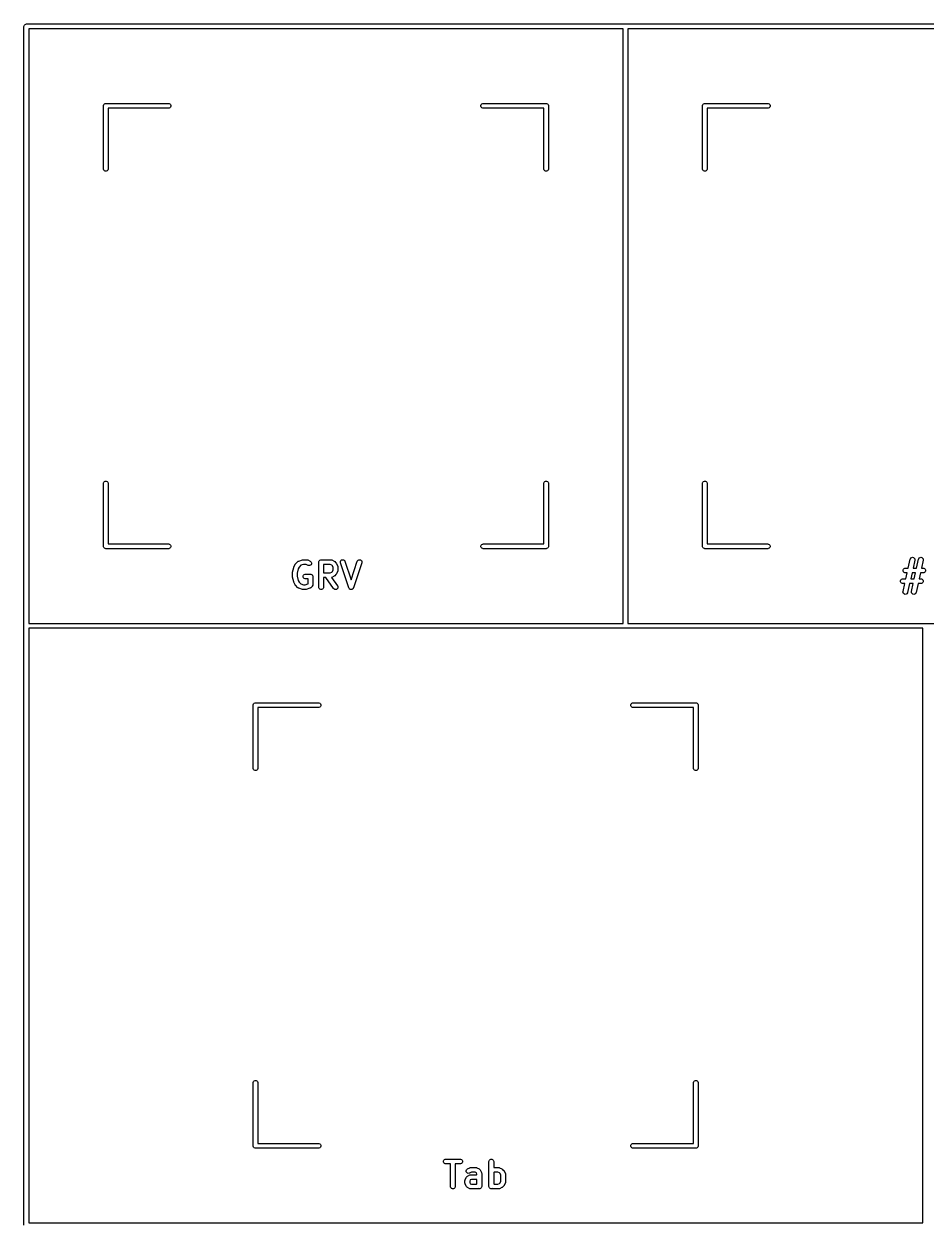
# Model space of a CAD drawing. Extents: x 48 to 353, y -180 to -61.
# Drawn here: x 48.47 to 77.15, y -122.59 to -84.45 of the extents above; entities that cross this region are included whole.
import ezdxf

# ---------------------------------------------------------------- set-up
doc = ezdxf.new("R2010")
doc.units = 0
doc.layers.add('BLACK', color=7, linetype='CONTINUOUS')

msp = doc.modelspace()

# ---------------------------------------------------------------- linework, layer by layer
at = {"layer": 'BLACK', "linetype": 'CONTINUOUS'}
for p, q in [((48.475, -84.525), (48.476441, -84.510368)), ((48.475, -103.575), (48.475, -84.525)), ((48.476441, -84.510368), (48.48764, -84.483332)), ((48.48764, -84.483332), (48.508332, -84.46264)), ((48.508332, -84.46264), (48.535368, -84.451441)), ((48.535368, -84.451441), (48.55, -84.45)), ((48.55, -84.45), (67.6, -84.45)), ((48.625, -84.6), (48.625, -103.5)), ((67.525, -84.6), (48.625, -84.6)), ((67.525, -103.5), (67.525, -84.6)), ((67.6, -84.45), (86.65, -84.45)), ((67.675, -84.6), (67.675, -103.5)), ((86.575, -84.6), (67.675, -84.6)), ((51, -87.05), (51.001441, -87.035368)), ((51, -89.05), (51, -87.05)), ((51.001441, -87.035368), (51.01264, -87.008332)), ((51.01264, -87.008332), (51.033332, -86.98764)), ((51.033332, -86.98764), (51.060368, -86.976441)), ((51.060368, -86.976441), (51.075, -86.975)), ((51.075, -86.975), (53.075, -86.975)), ((53.075, -87.125), (51.15, -87.125)), ((51.15, -87.125), (51.15, -89.05)), ((53.075, -86.975), (53.089632, -86.976441)), ((53.089632, -87.123559), (53.075, -87.125)), ((53.089632, -86.976441), (53.116668, -86.98764)), ((53.116668, -87.11236), (53.089632, -87.123559)), ((53.116668, -86.98764), (53.13736, -87.008332)), ((53.13736, -87.091668), (53.116668, -87.11236)), ((53.13736, -87.008332), (53.148559, -87.035368)), ((53.148559, -87.064632), (53.13736, -87.091668)), ((53.148559, -87.035368), (53.148559, -87.064632)), ((63.001441, -87.035368), (63.01264, -87.008332)), ((63.001441, -87.064632), (63.001441, -87.035368)), ((63.01264, -87.091668), (63.001441, -87.064632)), ((63.01264, -87.008332), (63.033332, -86.98764)), ((63.033332, -87.11236), (63.01264, -87.091668)), ((63.033332, -86.98764), (63.060368, -86.976441)), ((63.060368, -87.123559), (63.033332, -87.11236)), ((63.060368, -86.976441), (63.075, -86.975)), ((63.075, -87.125), (63.060368, -87.123559)), ((63.075, -86.975), (65.075, -86.975)), ((65, -87.125), (63.075, -87.125)), ((65, -89.05), (65, -87.125)), ((65.075, -86.975), (65.089632, -86.976441)), ((65.089632, -86.976441), (65.116668, -86.98764)), ((65.116668, -86.98764), (65.13736, -87.008332)), ((65.13736, -87.008332), (65.148559, -87.035368)), ((65.148559, -87.035368), (65.15, -87.05)), ((65.15, -87.05), (65.15, -89.05)), ((70.05, -87.05), (70.051441, -87.035368)), ((70.05, -89.05), (70.05, -87.05)), ((70.051441, -87.035368), (70.06264, -87.008332)), ((70.06264, -87.008332), (70.083332, -86.98764)), ((70.083332, -86.98764), (70.110368, -86.976441)), ((70.110368, -86.976441), (70.125, -86.975)), ((70.125, -86.975), (72.125, -86.975)), ((72.125, -87.125), (70.2, -87.125)), ((70.2, -87.125), (70.2, -89.05)), ((72.125, -86.975), (72.139632, -86.976441)), ((72.139632, -87.123559), (72.125, -87.125)), ((72.139632, -86.976441), (72.166668, -86.98764)), ((72.166668, -87.11236), (72.139632, -87.123559)), ((72.166668, -86.98764), (72.18736, -87.008332)), ((72.18736, -87.091668), (72.166668, -87.11236)), ((72.18736, -87.008332), (72.198559, -87.035368)), ((72.198559, -87.064632), (72.18736, -87.091668)), ((72.198559, -87.035368), (72.198559, -87.064632)), ((51.001441, -89.064632), (51, -89.05)), ((51.01264, -89.091668), (51.001441, -89.064632)), ((51.033332, -89.11236), (51.01264, -89.091668)), ((51.060368, -89.123559), (51.033332, -89.11236)), ((51.089632, -89.123559), (51.060368, -89.123559)), ((51.116668, -89.11236), (51.089632, -89.123559)), ((51.13736, -89.091668), (51.116668, -89.11236)), ((51.148559, -89.064632), (51.13736, -89.091668)), ((51.15, -89.05), (51.148559, -89.064632)), ((65.001441, -89.064632), (65, -89.05)), ((65.01264, -89.091668), (65.001441, -89.064632)), ((65.033332, -89.11236), (65.01264, -89.091668)), ((65.060368, -89.123559), (65.033332, -89.11236)), ((65.089632, -89.123559), (65.060368, -89.123559)), ((65.116668, -89.11236), (65.089632, -89.123559)), ((65.13736, -89.091668), (65.116668, -89.11236)), ((65.148559, -89.064632), (65.13736, -89.091668)), ((65.15, -89.05), (65.148559, -89.064632)), ((70.051441, -89.064632), (70.05, -89.05)), ((70.06264, -89.091668), (70.051441, -89.064632)), ((70.083332, -89.11236), (70.06264, -89.091668)), ((70.110368, -89.123559), (70.083332, -89.11236)), ((70.139632, -89.123559), (70.110368, -89.123559)), ((70.166668, -89.11236), (70.139632, -89.123559)), ((70.18736, -89.091668), (70.166668, -89.11236)), ((70.198559, -89.064632), (70.18736, -89.091668)), ((70.2, -89.05), (70.198559, -89.064632)), ((51, -99.05), (51.001441, -99.035368)), ((51, -101.05), (51, -99.05)), ((51.001441, -99.035368), (51.01264, -99.008332)), ((51.01264, -99.008332), (51.033332, -98.98764)), ((51.033332, -98.98764), (51.060368, -98.976441)), ((51.060368, -98.976441), (51.089632, -98.976441)), ((51.089632, -98.976441), (51.116668, -98.98764)), ((51.116668, -98.98764), (51.13736, -99.008332)), ((51.13736, -99.008332), (51.148559, -99.035368)), ((51.148559, -99.035368), (51.15, -99.05)), ((51.15, -99.05), (51.15, -100.975)), ((65, -99.05), (65.001441, -99.035368)), ((65, -100.975), (65, -99.05)), ((65.001441, -99.035368), (65.01264, -99.008332)), ((65.01264, -99.008332), (65.033332, -98.98764)), ((65.033332, -98.98764), (65.060368, -98.976441)), ((65.060368, -98.976441), (65.089632, -98.976441)), ((65.089632, -98.976441), (65.116668, -98.98764)), ((65.116668, -98.98764), (65.13736, -99.008332)), ((65.13736, -99.008332), (65.148559, -99.035368)), ((65.148559, -99.035368), (65.15, -99.05)), ((65.15, -99.05), (65.15, -101.05)), ((70.05, -99.05), (70.051441, -99.035368)), ((70.05, -101.05), (70.05, -99.05)), ((70.051441, -99.035368), (70.06264, -99.008332)), ((70.06264, -99.008332), (70.083332, -98.98764)), ((70.083332, -98.98764), (70.110368, -98.976441)), ((70.110368, -98.976441), (70.139632, -98.976441)), ((70.139632, -98.976441), (70.166668, -98.98764)), ((70.166668, -98.98764), (70.18736, -99.008332)), ((70.18736, -99.008332), (70.198559, -99.035368)), ((70.198559, -99.035368), (70.2, -99.05)), ((70.2, -99.05), (70.2, -100.975)), ((51.001441, -101.064632), (51, -101.05)), ((51.15, -100.975), (53.075, -100.975)), ((53.075, -100.975), (53.089632, -100.976441)), ((53.089632, -100.976441), (53.116668, -100.98764)), ((53.116668, -100.98764), (53.13736, -101.008332)), ((53.13736, -101.008332), (53.148559, -101.035368)), ((53.148559, -101.035368), (53.148559, -101.064632)), ((63.001441, -101.035368), (63.01264, -101.008332)), ((63.001441, -101.064632), (63.001441, -101.035368)), ((63.01264, -101.008332), (63.033332, -100.98764)), ((63.033332, -100.98764), (63.060368, -100.976441)), ((63.060368, -100.976441), (63.075, -100.975)), ((63.075, -100.975), (65, -100.975)), ((65.15, -101.05), (65.148559, -101.064632)), ((70.051441, -101.064632), (70.05, -101.05)), ((70.2, -100.975), (72.125, -100.975)), ((72.125, -100.975), (72.139632, -100.976441)), ((72.139632, -100.976441), (72.166668, -100.98764)), ((72.166668, -100.98764), (72.18736, -101.008332)), ((72.18736, -101.008332), (72.198559, -101.035368)), ((72.198559, -101.035368), (72.198559, -101.064632)), ((51.01264, -101.091668), (51.001441, -101.064632)), ((51.033332, -101.11236), (51.01264, -101.091668)), ((51.060368, -101.123559), (51.033332, -101.11236)), ((51.075, -101.125), (51.060368, -101.123559)), ((53.075, -101.125), (51.075, -101.125)), ((53.089632, -101.123559), (53.075, -101.125)), ((53.116668, -101.11236), (53.089632, -101.123559)), ((53.13736, -101.091668), (53.116668, -101.11236)), ((53.148559, -101.064632), (53.13736, -101.091668)), ((63.01264, -101.091668), (63.001441, -101.064632)), ((63.033332, -101.11236), (63.01264, -101.091668)), ((63.060368, -101.123559), (63.033332, -101.11236)), ((63.075, -101.125), (63.060368, -101.123559)), ((65.075, -101.125), (63.075, -101.125)), ((65.089632, -101.123559), (65.075, -101.125)), ((65.116668, -101.11236), (65.089632, -101.123559)), ((65.13736, -101.091668), (65.116668, -101.11236)), ((65.148559, -101.064632), (65.13736, -101.091668)), ((70.06264, -101.091668), (70.051441, -101.064632)), ((70.083332, -101.11236), (70.06264, -101.091668)), ((70.110368, -101.123559), (70.083332, -101.11236)), ((70.125, -101.125), (70.110368, -101.123559)), ((72.125, -101.125), (70.125, -101.125)), ((72.139632, -101.123559), (72.125, -101.125)), ((72.166668, -101.11236), (72.139632, -101.123559)), ((72.18736, -101.091668), (72.166668, -101.11236)), ((72.198559, -101.064632), (72.18736, -101.091668)), ((76.651786, -101.457334), (76.656367, -101.443363)), ((76.656367, -101.443363), (76.673164, -101.4194)), ((76.673164, -101.4194), (76.697852, -101.40369)), ((76.697852, -101.40369), (76.726674, -101.398622)), ((76.726674, -101.398622), (76.755241, -101.404971)), ((76.755241, -101.404971), (76.779204, -101.421768)), ((76.779204, -101.421768), (76.794914, -101.446456)), ((76.918453, -101.457334), (76.923034, -101.443363)), ((76.923034, -101.443363), (76.939831, -101.4194)), ((76.939831, -101.4194), (76.964519, -101.40369)), ((76.964519, -101.40369), (76.993341, -101.398622)), ((76.993341, -101.398622), (77.021908, -101.404971)), ((77.021908, -101.404971), (77.045871, -101.421768)), ((77.045871, -101.421768), (77.061581, -101.446456)), ((57.011762, -101.874461), (57.049858, -101.72208)), ((57.049858, -101.72208), (57.050243, -101.721)), ((57.050243, -101.721), (57.050282, -101.720462)), ((57.050282, -101.720462), (57.052606, -101.714386)), ((57.052606, -101.714386), (57.054805, -101.708235)), ((57.054805, -101.708235), (57.055127, -101.707799)), ((57.055127, -101.707799), (57.055537, -101.70673)), ((57.055537, -101.70673), (57.093632, -101.630539)), ((57.093632, -101.630539), (57.097596, -101.624239)), ((57.097596, -101.624239), (57.098354, -101.622412)), ((57.098354, -101.622412), (57.100042, -101.620355)), ((57.100042, -101.620355), (57.101464, -101.618096)), ((57.101464, -101.618096), (57.102962, -101.616796)), ((57.102962, -101.616796), (57.107681, -101.611047)), ((57.107681, -101.611047), (57.183871, -101.534857)), ((57.193383, -101.766446), (57.159523, -101.901887)), ((57.183871, -101.534857), (57.195236, -101.525529)), ((57.222353, -101.708506), (57.193383, -101.766446)), ((57.195236, -101.525529), (57.197728, -101.524496)), ((57.197728, -101.524496), (57.199762, -101.522733)), ((57.199762, -101.522733), (57.213187, -101.516739)), ((57.213187, -101.516739), (57.327473, -101.478644)), ((57.277417, -101.653442), (57.222353, -101.708506)), ((57.36336, -101.624795), (57.277417, -101.653442)), ((57.327473, -101.478644), (57.334726, -101.476994)), ((57.334726, -101.476994), (57.336558, -101.476236)), ((57.336558, -101.476236), (57.339212, -101.475974)), ((57.339212, -101.475974), (57.34181, -101.475384)), ((57.34181, -101.475384), (57.343784, -101.475524)), ((57.343784, -101.475524), (57.35119, -101.474795)), ((57.35119, -101.474795), (57.465476, -101.474795)), ((57.447771, -101.624795), (57.36336, -101.624795)), ((57.508125, -101.654972), (57.447771, -101.624795)), ((57.465476, -101.474795), (57.480108, -101.476236)), ((57.480108, -101.476236), (57.482597, -101.477267)), ((57.482597, -101.477267), (57.485285, -101.477458)), ((57.485285, -101.477458), (57.499017, -101.482713)), ((57.499017, -101.482713), (57.575207, -101.520808)), ((57.521857, -101.660227), (57.508125, -101.654972)), ((57.551047, -101.662301), (57.521857, -101.660227)), ((57.578808, -101.653047), (57.551047, -101.662301)), ((57.575207, -101.520808), (57.58765, -101.52864)), ((57.600916, -101.633874), (57.578808, -101.653047)), ((57.58765, -101.52864), (57.606823, -101.550748)), ((57.614003, -101.607699), (57.600916, -101.633874)), ((57.606823, -101.550748), (57.616077, -101.578509)), ((57.616077, -101.578509), (57.614003, -101.607699)), ((57.847619, -101.549795), (57.84906, -101.535163)), ((57.847619, -102.349795), (57.847619, -101.549795)), ((57.84906, -101.535163), (57.860259, -101.508127)), ((57.860259, -101.508127), (57.880951, -101.487435)), ((57.880951, -101.487435), (57.907987, -101.476236)), ((57.907987, -101.476236), (57.922619, -101.474795)), ((57.922619, -101.474795), (58.227381, -101.474795)), ((58.209676, -101.624795), (57.997619, -101.624795)), ((57.997619, -101.624795), (57.997619, -101.893842)), ((58.259144, -101.649529), (58.209676, -101.624795)), ((58.227381, -101.474795), (58.242013, -101.476236)), ((58.242013, -101.476236), (58.244502, -101.477267)), ((58.244502, -101.477267), (58.24719, -101.477458)), ((58.24719, -101.477458), (58.260922, -101.482713)), ((58.280027, -101.670412), (58.259144, -101.649529)), ((58.260922, -101.482713), (58.337112, -101.520808)), ((58.304762, -101.719881), (58.280027, -101.670412)), ((58.280027, -101.848224), (58.304762, -101.798755)), ((58.304762, -101.798755), (58.304762, -101.719881)), ((58.337112, -101.520808), (58.343411, -101.524772)), ((58.343411, -101.524772), (58.345239, -101.52553)), ((58.345239, -101.52553), (58.347295, -101.527218)), ((58.347295, -101.527218), (58.349555, -101.52864)), ((58.349555, -101.52864), (58.350854, -101.530138)), ((58.350854, -101.530138), (58.356604, -101.534857)), ((58.356604, -101.534857), (58.394699, -101.572952)), ((58.394699, -101.572952), (58.399419, -101.578704)), ((58.399419, -101.578704), (58.400915, -101.580001)), ((58.400915, -101.580001), (58.402334, -101.582255)), ((58.402334, -101.582255), (58.404026, -101.584317)), ((58.404026, -101.584317), (58.404784, -101.586147)), ((58.404784, -101.586147), (58.408748, -101.592444)), ((58.408748, -101.592444), (58.446844, -101.668634)), ((58.446844, -101.668634), (58.452099, -101.682366)), ((58.452099, -101.682366), (58.45229, -101.685055)), ((58.45229, -101.685055), (58.453321, -101.687544)), ((58.453321, -101.687544), (58.454762, -101.702176)), ((58.454762, -101.816461), (58.453321, -101.831093)), ((58.454762, -101.702176), (58.454762, -101.816461)), ((58.533922, -101.559175), (58.535997, -101.529985)), ((58.537182, -101.573512), (58.533922, -101.559175)), ((58.535997, -101.529985), (58.549083, -101.503812)), ((58.803849, -102.373512), (58.537182, -101.573512)), ((58.549083, -101.503812), (58.57119, -101.484638)), ((58.57119, -101.484638), (58.598953, -101.475384)), ((58.598953, -101.475384), (58.628143, -101.477459)), ((58.628143, -101.477459), (58.654316, -101.490545)), ((58.654316, -101.490545), (58.67349, -101.512652)), ((58.67349, -101.512652), (58.679484, -101.526078)), ((58.679484, -101.526078), (58.874999, -102.112624)), ((58.874999, -102.112624), (59.070515, -101.526078)), ((59.212817, -101.573512), (58.946151, -102.373512)), ((59.070515, -101.526078), (59.076509, -101.512652)), ((59.076509, -101.512652), (59.095683, -101.490545)), ((59.095683, -101.490545), (59.121856, -101.477458)), ((59.121856, -101.477458), (59.151046, -101.475384)), ((59.151046, -101.475384), (59.178809, -101.484638)), ((59.178809, -101.484638), (59.200916, -101.503811)), ((59.200916, -101.503811), (59.214003, -101.529985)), ((59.216077, -101.559175), (59.212817, -101.573512)), ((59.214003, -101.529985), (59.216077, -101.559175)), ((76.422869, -101.801829), (76.434068, -101.774793)), ((76.422869, -101.831093), (76.422869, -101.801829)), ((76.434068, -101.774793), (76.45476, -101.754101)), ((76.45476, -101.754101), (76.481796, -101.742902)), ((76.481796, -101.742902), (76.496428, -101.741461)), ((76.496428, -101.741461), (76.588647, -101.741461)), ((76.588647, -101.741461), (76.651786, -101.457334)), ((76.798214, -101.489874), (76.742306, -101.741461)), ((76.742306, -101.741461), (76.855314, -101.741461)), ((76.794914, -101.446456), (76.799981, -101.475278)), ((76.799981, -101.475278), (76.798214, -101.489874)), ((76.855314, -101.741461), (76.918453, -101.457334)), ((77.064881, -101.489874), (77.008973, -101.741461)), ((77.008973, -101.741461), (77.067857, -101.741461)), ((77.061581, -101.446456), (77.066648, -101.475278)), ((77.066648, -101.475278), (77.064881, -101.489874)), ((77.067857, -101.741461), (77.082489, -101.742902)), ((77.082489, -101.742902), (77.109525, -101.754101)), ((77.109525, -101.754101), (77.130217, -101.774793)), ((77.130217, -101.774793), (77.141416, -101.801829)), ((77.141416, -101.801829), (77.141416, -101.831093)), ((57.009523, -101.892652), (57.009774, -101.890098)), ((57.009523, -102.006938), (57.009523, -101.892652)), ((57.009774, -102.009491), (57.009523, -102.006938)), ((57.009612, -101.889006), (57.010421, -101.883531)), ((57.009774, -101.890098), (57.009612, -101.889006)), ((57.009612, -102.010584), (57.009774, -102.009491)), ((57.010421, -102.016058), (57.009612, -102.010584)), ((57.010421, -101.883531), (57.010964, -101.87802)), ((57.010964, -102.02157), (57.010421, -102.016058)), ((57.010964, -101.87802), (57.011386, -101.876999)), ((57.011386, -102.02259), (57.010964, -102.02157)), ((57.011386, -101.876999), (57.011762, -101.874461)), ((57.011762, -102.025129), (57.011386, -102.02259)), ((57.049858, -102.17751), (57.011762, -102.025129)), ((57.050243, -102.178589), (57.049858, -102.17751)), ((57.050282, -102.179128), (57.050243, -102.178589)), ((57.052606, -102.185203), (57.050282, -102.179128)), ((57.054805, -102.191355), (57.052606, -102.185203)), ((57.055127, -102.19179), (57.054805, -102.191355)), ((57.055537, -102.19286), (57.055127, -102.19179)), ((57.093632, -102.26905), (57.055537, -102.19286)), ((57.159523, -101.901887), (57.159523, -101.997702)), ((57.159523, -101.997702), (57.193383, -102.133142)), ((57.193383, -102.133142), (57.222353, -102.191082)), ((57.222353, -102.191082), (57.277418, -102.246148)), ((57.353822, -101.992306), (57.365021, -101.96527)), ((57.353822, -102.02157), (57.353822, -101.992306)), ((57.365021, -102.048606), (57.353822, -102.02157)), ((57.365021, -101.96527), (57.385713, -101.944578)), ((57.385713, -102.069298), (57.365021, -102.048606)), ((57.385713, -101.944578), (57.412749, -101.933379)), ((57.412749, -102.080497), (57.385713, -102.069298)), ((57.412749, -101.933379), (57.427381, -101.931938)), ((57.427381, -102.081938), (57.412749, -102.080497)), ((57.427381, -101.931938), (57.579762, -101.931938)), ((57.504762, -102.081938), (57.427381, -102.081938)), ((57.504762, -102.242538), (57.504762, -102.081938)), ((57.579762, -101.931938), (57.594394, -101.933379)), ((57.594394, -101.933379), (57.62143, -101.944578)), ((57.62143, -101.944578), (57.642122, -101.96527)), ((57.642122, -101.96527), (57.653321, -101.992306)), ((57.653321, -101.992306), (57.654762, -102.006938)), ((57.654762, -102.006938), (57.654762, -102.273604)), ((57.997619, -101.893842), (58.209676, -101.893842)), ((58.074046, -102.043842), (57.997619, -102.043842)), ((57.997619, -102.043842), (57.997619, -102.349795)), ((58.318319, -102.392804), (58.074046, -102.043842)), ((58.209676, -101.893842), (58.259144, -101.869108)), ((58.260922, -102.035924), (58.25357, -102.038737)), ((58.25357, -102.038737), (58.441204, -102.306785)), ((58.259144, -101.869108), (58.280027, -101.848224)), ((58.337112, -101.997829), (58.260922, -102.035924)), ((58.343411, -101.993864), (58.337112, -101.997829)), ((58.345239, -101.993107), (58.343411, -101.993864)), ((58.347295, -101.991418), (58.345239, -101.993107)), ((58.349555, -101.989997), (58.347295, -101.991418)), ((58.350854, -101.988498), (58.349555, -101.989997)), ((58.356604, -101.98378), (58.350854, -101.988498)), ((58.394699, -101.945685), (58.356604, -101.98378)), ((58.399419, -101.939932), (58.394699, -101.945685)), ((58.400915, -101.938636), (58.399419, -101.939932)), ((58.402334, -101.936381), (58.400915, -101.938636)), ((58.404026, -101.93432), (58.402334, -101.936381)), ((58.404784, -101.932489), (58.404026, -101.93432)), ((58.408748, -101.926193), (58.404784, -101.932489)), ((58.446844, -101.850003), (58.408748, -101.926193)), ((58.452099, -101.836271), (58.446844, -101.850003)), ((58.45229, -101.833581), (58.452099, -101.836271)), ((58.453321, -101.831093), (58.45229, -101.833581)), ((76.346679, -102.144687), (76.357878, -102.117651)), ((76.346679, -102.173951), (76.346679, -102.144687)), ((76.357878, -102.200987), (76.346679, -102.173951)), ((76.357878, -102.117651), (76.37857, -102.096959)), ((76.37857, -102.221679), (76.357878, -102.200987)), ((76.37857, -102.096959), (76.405606, -102.08576)), ((76.405606, -102.08576), (76.420238, -102.084319)), ((76.420238, -102.084319), (76.512456, -102.084319)), ((76.434068, -101.858129), (76.422869, -101.831093)), ((76.45476, -101.878821), (76.434068, -101.858129)), ((76.481796, -101.89002), (76.45476, -101.878821)), ((76.496428, -101.891461), (76.481796, -101.89002)), ((76.555313, -101.891461), (76.496428, -101.891461)), ((76.512456, -102.084319), (76.555313, -101.891461)), ((76.708972, -101.891461), (76.666115, -102.084319)), ((76.666115, -102.084319), (76.779123, -102.084319)), ((76.82198, -101.891461), (76.708972, -101.891461)), ((76.779123, -102.084319), (76.82198, -101.891461)), ((76.975639, -101.891461), (76.932782, -102.084319)), ((76.932782, -102.084319), (76.991667, -102.084319)), ((77.067857, -101.891461), (76.975639, -101.891461)), ((76.991667, -102.084319), (77.006299, -102.08576)), ((77.006299, -102.08576), (77.033335, -102.096959)), ((77.033335, -102.096959), (77.054027, -102.117651)), ((77.054027, -102.200987), (77.033335, -102.221679)), ((77.054027, -102.117651), (77.065226, -102.144687)), ((77.065226, -102.173951), (77.054027, -102.200987)), ((77.065226, -102.144687), (77.065226, -102.173951)), ((77.082489, -101.89002), (77.067857, -101.891461)), ((77.109525, -101.878821), (77.082489, -101.89002)), ((77.130217, -101.858129), (77.109525, -101.878821)), ((77.141416, -101.831093), (77.130217, -101.858129)), ((57.097595, -102.275346), (57.093632, -102.26905)), ((57.098353, -102.277176), (57.097595, -102.275346)), ((57.100042, -102.279234), (57.098353, -102.277176)), ((57.101464, -102.281493), (57.100042, -102.279234)), ((57.102962, -102.282792), (57.101464, -102.281493)), ((57.107681, -102.288542), (57.102962, -102.282792)), ((57.183871, -102.364733), (57.107681, -102.288542)), ((57.195236, -102.37406), (57.183871, -102.364733)), ((57.197726, -102.375091), (57.195236, -102.37406)), ((57.199762, -102.376857), (57.197726, -102.375091)), ((57.213187, -102.382851), (57.199762, -102.376857)), ((57.327473, -102.420946), (57.213187, -102.382851)), ((57.277418, -102.246148), (57.36336, -102.274795)), ((57.334726, -102.422595), (57.327473, -102.420946)), ((57.336558, -102.423354), (57.334726, -102.422595)), ((57.339212, -102.423615), (57.336558, -102.423354)), ((57.34181, -102.424206), (57.339212, -102.423615)), ((57.343784, -102.424065), (57.34181, -102.424206)), ((57.35119, -102.424795), (57.343784, -102.424065)), ((57.427381, -102.424795), (57.35119, -102.424795)), ((57.36336, -102.274795), (57.415211, -102.274795)), ((57.415211, -102.274795), (57.501152, -102.246148)), ((57.434786, -102.424065), (57.427381, -102.424795)), ((57.436761, -102.424206), (57.434786, -102.424065)), ((57.439358, -102.423615), (57.436761, -102.424206)), ((57.442013, -102.423354), (57.439358, -102.423615)), ((57.443844, -102.422595), (57.442013, -102.423354)), ((57.451098, -102.420946), (57.443844, -102.422595)), ((57.565383, -102.382851), (57.451098, -102.420946)), ((57.501152, -102.246148), (57.504762, -102.242538)), ((57.578809, -102.376857), (57.565383, -102.382851)), ((57.580845, -102.37509), (57.578809, -102.376857)), ((57.583334, -102.37406), (57.580845, -102.37509)), ((57.594699, -102.364733), (57.583334, -102.37406)), ((57.632795, -102.326637), (57.594699, -102.364733)), ((57.642123, -102.315272), (57.632795, -102.326637)), ((57.653321, -102.288235), (57.642123, -102.315272)), ((57.654762, -102.273604), (57.653321, -102.288235)), ((57.84906, -102.364427), (57.847619, -102.349795)), ((57.860259, -102.391463), (57.84906, -102.364427)), ((57.880951, -102.412155), (57.860259, -102.391463)), ((57.907987, -102.423354), (57.880951, -102.412155)), ((57.937251, -102.423354), (57.907987, -102.423354)), ((57.964287, -102.412155), (57.937251, -102.423354)), ((57.984979, -102.391463), (57.964287, -102.412155)), ((57.996178, -102.364427), (57.984979, -102.391463)), ((57.997619, -102.349795), (57.996178, -102.364427)), ((58.327891, -102.403965), (58.318319, -102.392804)), ((58.35257, -102.419692), (58.327891, -102.403965)), ((58.381387, -102.424777), (58.35257, -102.419692)), ((58.409958, -102.418448), (58.381387, -102.424777)), ((58.433932, -102.401666), (58.409958, -102.418448)), ((58.449659, -102.376987), (58.433932, -102.401666)), ((58.441204, -102.306785), (58.448415, -102.319598)), ((58.448415, -102.319598), (58.454744, -102.348169)), ((58.454744, -102.348169), (58.449659, -102.376987)), ((58.809843, -102.386937), (58.803849, -102.373512)), ((58.813353, -102.390984), (58.809843, -102.386937)), ((58.81575, -102.395778), (58.813353, -102.390984)), ((58.822854, -102.40194), (58.81575, -102.395778)), ((58.829017, -102.409045), (58.822854, -102.40194)), ((58.83381, -102.411441), (58.829017, -102.409045)), ((58.837858, -102.414952), (58.83381, -102.411441)), ((58.846779, -102.417925), (58.837858, -102.414952)), ((58.85519, -102.422131), (58.846779, -102.417925)), ((58.860534, -102.42251), (58.85519, -102.422131)), ((58.86562, -102.424206), (58.860534, -102.42251)), ((58.875, -102.423539), (58.86562, -102.424206)), ((58.88438, -102.424206), (58.875, -102.423539)), ((58.889465, -102.42251), (58.88438, -102.424206)), ((58.89481, -102.422131), (58.889465, -102.42251)), ((58.903219, -102.417926), (58.89481, -102.422131)), ((58.912143, -102.414952), (58.903219, -102.417926)), ((58.916191, -102.41144), (58.912143, -102.414952)), ((58.920983, -102.409045), (58.916191, -102.41144)), ((58.927144, -102.401941), (58.920983, -102.409045)), ((58.93425, -102.395778), (58.927144, -102.401941)), ((58.936646, -102.390984), (58.93425, -102.395778)), ((58.940157, -102.386937), (58.936646, -102.390984)), ((58.946151, -102.373512), (58.940157, -102.386937)), ((76.405606, -102.232878), (76.37857, -102.221679)), ((76.420238, -102.234319), (76.405606, -102.232878)), ((76.479122, -102.234319), (76.420238, -102.234319)), ((76.421447, -102.500502), (76.423214, -102.485906)), ((76.426514, -102.529324), (76.421447, -102.500502)), ((76.423214, -102.485906), (76.479122, -102.234319)), ((76.442224, -102.554012), (76.426514, -102.529324)), ((76.466187, -102.570809), (76.442224, -102.554012)), ((76.494754, -102.577157), (76.466187, -102.570809)), ((76.523576, -102.57209), (76.494754, -102.577157)), ((76.548264, -102.55638), (76.523576, -102.57209)), ((76.565061, -102.532417), (76.548264, -102.55638)), ((76.569642, -102.518446), (76.565061, -102.532417)), ((76.632781, -102.234319), (76.569642, -102.518446)), ((76.745789, -102.234319), (76.632781, -102.234319)), ((76.688114, -102.500502), (76.689881, -102.485906)), ((76.693181, -102.529324), (76.688114, -102.500502)), ((76.689881, -102.485906), (76.745789, -102.234319)), ((76.708891, -102.554012), (76.693181, -102.529324)), ((76.732854, -102.570809), (76.708891, -102.554012)), ((76.761421, -102.577157), (76.732854, -102.570809)), ((76.790243, -102.57209), (76.761421, -102.577157)), ((76.814931, -102.55638), (76.790243, -102.57209)), ((76.831728, -102.532417), (76.814931, -102.55638)), ((76.836309, -102.518446), (76.831728, -102.532417)), ((76.899448, -102.234319), (76.836309, -102.518446)), ((76.991667, -102.234319), (76.899448, -102.234319)), ((77.006299, -102.232878), (76.991667, -102.234319)), ((77.033335, -102.221679), (77.006299, -102.232878)), ((48.475, -122.625), (48.475, -103.575)), ((48.625, -103.5), (67.525, -103.5)), ((48.625, -103.65), (48.625, -122.55)), ((67.6, -103.65), (48.625, -103.65)), ((77.05, -103.65), (67.6, -103.65)), ((67.675, -103.5), (77.125, -103.5)), ((77.05, -122.55), (77.05, -103.65)), ((77.125, -103.5), (86.575, -103.5)), ((55.7625, -106.1), (55.763941, -106.085368)), ((55.7625, -108.1), (55.7625, -106.1)), ((55.763941, -106.085368), (55.77514, -106.058332)), ((55.77514, -106.058332), (55.795832, -106.03764)), ((55.795832, -106.03764), (55.822868, -106.026441)), ((55.822868, -106.026441), (55.8375, -106.025)), ((55.8375, -106.025), (57.8375, -106.025)), ((57.8375, -106.175), (55.9125, -106.175)), ((55.9125, -106.175), (55.9125, -108.1)), ((57.8375, -106.025), (57.852132, -106.026441)), ((57.852132, -106.173559), (57.8375, -106.175)), ((57.852132, -106.026441), (57.879168, -106.03764)), ((57.879168, -106.16236), (57.852132, -106.173559)), ((57.879168, -106.03764), (57.89986, -106.058332)), ((57.89986, -106.141668), (57.879168, -106.16236)), ((57.89986, -106.058332), (57.911059, -106.085368)), ((57.911059, -106.114632), (57.89986, -106.141668)), ((57.911059, -106.085368), (57.911059, -106.114632)), ((67.763941, -106.085368), (67.77514, -106.058332)), ((67.763941, -106.114632), (67.763941, -106.085368)), ((67.77514, -106.141668), (67.763941, -106.114632)), ((67.77514, -106.058332), (67.795832, -106.03764)), ((67.795832, -106.16236), (67.77514, -106.141668)), ((67.795832, -106.03764), (67.822868, -106.026441)), ((67.822868, -106.173559), (67.795832, -106.16236)), ((67.822868, -106.026441), (67.8375, -106.025)), ((67.8375, -106.175), (67.822868, -106.173559)), ((67.8375, -106.025), (69.8375, -106.025)), ((69.7625, -106.175), (67.8375, -106.175)), ((69.7625, -108.1), (69.7625, -106.175)), ((69.8375, -106.025), (69.852132, -106.026441)), ((69.852132, -106.026441), (69.879168, -106.03764)), ((69.879168, -106.03764), (69.89986, -106.058332)), ((69.89986, -106.058332), (69.911059, -106.085368)), ((69.911059, -106.085368), (69.9125, -106.1)), ((69.9125, -106.1), (69.9125, -108.1)), ((55.763941, -108.114632), (55.7625, -108.1)), ((55.77514, -108.141668), (55.763941, -108.114632)), ((55.795832, -108.16236), (55.77514, -108.141668)), ((55.822868, -108.173559), (55.795832, -108.16236)), ((55.852132, -108.173559), (55.822868, -108.173559)), ((55.879168, -108.16236), (55.852132, -108.173559)), ((55.89986, -108.141668), (55.879168, -108.16236)), ((55.911059, -108.114632), (55.89986, -108.141668)), ((55.9125, -108.1), (55.911059, -108.114632)), ((69.763941, -108.114632), (69.7625, -108.1)), ((69.77514, -108.141668), (69.763941, -108.114632)), ((69.795832, -108.16236), (69.77514, -108.141668)), ((69.822868, -108.173559), (69.795832, -108.16236)), ((69.852132, -108.173559), (69.822868, -108.173559)), ((69.879168, -108.16236), (69.852132, -108.173559)), ((69.89986, -108.141668), (69.879168, -108.16236)), ((69.911059, -108.114632), (69.89986, -108.141668)), ((69.9125, -108.1), (69.911059, -108.114632)), ((55.7625, -118.1), (55.763941, -118.085368)), ((55.7625, -120.1), (55.7625, -118.1)), ((55.763941, -118.085368), (55.77514, -118.058332)), ((55.77514, -118.058332), (55.795832, -118.03764)), ((55.795832, -118.03764), (55.822868, -118.026441)), ((55.822868, -118.026441), (55.852132, -118.026441)), ((55.852132, -118.026441), (55.879168, -118.03764)), ((55.879168, -118.03764), (55.89986, -118.058332)), ((55.89986, -118.058332), (55.911059, -118.085368)), ((55.911059, -118.085368), (55.9125, -118.1)), ((55.9125, -118.1), (55.9125, -120.025)), ((69.7625, -118.1), (69.763941, -118.085368)), ((69.7625, -120.025), (69.7625, -118.1)), ((69.763941, -118.085368), (69.77514, -118.058332)), ((69.77514, -118.058332), (69.795832, -118.03764)), ((69.795832, -118.03764), (69.822868, -118.026441)), ((69.822868, -118.026441), (69.852132, -118.026441)), ((69.852132, -118.026441), (69.879168, -118.03764)), ((69.879168, -118.03764), (69.89986, -118.058332)), ((69.89986, -118.058332), (69.911059, -118.085368)), ((69.911059, -118.085368), (69.9125, -118.1)), ((69.9125, -118.1), (69.9125, -120.1)), ((55.763941, -120.114632), (55.7625, -120.1)), ((55.77514, -120.141668), (55.763941, -120.114632)), ((55.9125, -120.025), (57.8375, -120.025)), ((57.8375, -120.025), (57.852132, -120.026441)), ((57.852132, -120.026441), (57.879168, -120.03764)), ((57.879168, -120.03764), (57.89986, -120.058332)), ((57.89986, -120.058332), (57.911059, -120.085368)), ((57.911059, -120.114632), (57.89986, -120.141668)), ((57.911059, -120.085368), (57.911059, -120.114632)), ((67.763941, -120.085368), (67.77514, -120.058332)), ((67.763941, -120.114632), (67.763941, -120.085368)), ((67.77514, -120.141668), (67.763941, -120.114632)), ((67.77514, -120.058332), (67.795832, -120.03764)), ((67.795832, -120.03764), (67.822868, -120.026441)), ((67.822868, -120.026441), (67.8375, -120.025)), ((67.8375, -120.025), (69.7625, -120.025)), ((69.911059, -120.114632), (69.89986, -120.141668)), ((69.9125, -120.1), (69.911059, -120.114632)), ((55.795832, -120.16236), (55.77514, -120.141668)), ((55.822868, -120.173559), (55.795832, -120.16236)), ((55.8375, -120.175), (55.822868, -120.173559)), ((57.8375, -120.175), (55.8375, -120.175)), ((57.852132, -120.173559), (57.8375, -120.175)), ((57.879168, -120.16236), (57.852132, -120.173559)), ((57.89986, -120.141668), (57.879168, -120.16236)), ((67.795832, -120.16236), (67.77514, -120.141668)), ((67.822868, -120.173559), (67.795832, -120.16236)), ((67.8375, -120.175), (67.822868, -120.173559)), ((69.8375, -120.175), (67.8375, -120.175)), ((69.852132, -120.173559), (69.8375, -120.175)), ((69.879168, -120.16236), (69.852132, -120.173559)), ((69.89986, -120.141668), (69.879168, -120.16236)), ((61.811559, -120.585163), (61.822758, -120.558127)), ((61.811559, -120.614427), (61.811559, -120.585163)), ((61.822758, -120.641463), (61.811559, -120.614427)), ((61.822758, -120.558127), (61.84345, -120.537435)), ((61.84345, -120.662155), (61.822758, -120.641463)), ((61.84345, -120.537435), (61.870486, -120.526236)), ((61.870486, -120.673354), (61.84345, -120.662155)), ((61.870486, -120.526236), (61.885118, -120.524795)), ((61.885118, -120.674795), (61.870486, -120.673354)), ((61.885118, -120.524795), (62.342261, -120.524795)), ((62.038689, -120.674795), (61.885118, -120.674795)), ((62.038689, -121.399795), (62.038689, -120.674795)), ((62.342261, -120.674795), (62.188689, -120.674795)), ((62.188689, -120.674795), (62.188689, -121.399795)), ((62.342261, -120.524795), (62.356893, -120.526236)), ((62.356893, -120.673354), (62.342261, -120.674795)), ((62.356893, -120.526236), (62.383929, -120.537435)), ((62.383929, -120.662155), (62.356893, -120.673354)), ((62.383929, -120.537435), (62.404621, -120.558127)), ((62.404621, -120.641463), (62.383929, -120.662155)), ((62.404621, -120.558127), (62.41582, -120.585163)), ((62.41582, -120.614427), (62.404621, -120.641463)), ((62.41582, -120.585163), (62.41582, -120.614427)), ((62.534517, -120.895177), (62.54377, -120.867416)), ((62.536591, -120.924367), (62.534517, -120.895177)), ((62.54377, -120.867416), (62.562944, -120.845308)), ((62.562944, -120.845308), (62.575386, -120.837475)), ((62.575386, -120.837475), (62.651576, -120.79938)), ((62.651576, -120.79938), (62.665308, -120.794125)), ((62.665308, -120.794125), (62.667994, -120.793934)), ((62.667994, -120.793934), (62.670486, -120.792902)), ((62.670486, -120.792902), (62.685118, -120.791461)), ((62.685118, -120.791461), (62.837499, -120.791461)), ((62.837499, -120.791461), (62.852131, -120.792902)), ((62.852131, -120.792902), (62.854619, -120.793932)), ((62.854619, -120.793932), (62.857309, -120.794124)), ((62.857309, -120.794124), (62.87104, -120.799379)), ((62.87104, -120.799379), (62.947231, -120.837475)), ((62.947231, -120.837475), (62.949677, -120.839015)), ((62.949677, -120.839015), (62.950832, -120.8394)), ((62.950832, -120.8394), (62.95227, -120.840647)), ((62.95227, -120.840647), (62.959674, -120.845308)), ((62.959674, -120.845308), (62.965833, -120.852409)), ((62.965833, -120.852409), (62.97294, -120.858573)), ((62.97294, -120.858573), (62.977601, -120.865978)), ((62.977601, -120.865978), (62.978847, -120.867415)), ((62.978847, -120.867415), (62.979231, -120.868568)), ((62.979231, -120.868568), (62.980772, -120.871016)), ((62.980772, -120.871016), (63.018867, -120.947206)), ((63.257738, -120.599795), (63.259179, -120.585163)), ((63.257738, -121.399795), (63.257738, -120.599795)), ((63.259179, -120.585163), (63.270378, -120.558127)), ((63.270378, -120.558127), (63.29107, -120.537435)), ((63.29107, -120.537435), (63.318106, -120.526236)), ((63.318106, -120.526236), (63.34737, -120.526236)), ((63.34737, -120.526236), (63.374406, -120.537435)), ((63.374406, -120.537435), (63.395098, -120.558127)), ((63.395098, -120.558127), (63.406297, -120.585163)), ((63.406297, -120.585163), (63.407738, -120.599795)), ((63.407738, -120.599795), (63.407738, -120.791578)), ((63.407738, -120.791578), (63.408928, -120.791461)), ((63.408928, -120.791461), (63.561309, -120.791461)), ((63.561309, -120.791461), (63.575941, -120.792902)), ((63.575941, -120.792902), (63.578429, -120.793932)), ((63.578429, -120.793932), (63.581119, -120.794124)), ((63.581119, -120.794124), (63.59485, -120.799379)), ((63.59485, -120.799379), (63.671041, -120.837475)), ((63.671041, -120.837475), (63.677337, -120.841438)), ((63.677337, -120.841438), (63.679168, -120.842197)), ((63.679168, -120.842197), (63.681229, -120.843888)), ((63.681229, -120.843888), (63.683484, -120.845308)), ((63.683484, -120.845308), (63.68478, -120.846803)), ((63.68478, -120.846803), (63.690533, -120.851524)), ((63.690533, -120.851524), (63.728628, -120.889619)), ((63.728628, -120.889619), (63.733346, -120.895368)), ((63.733346, -120.895368), (63.734845, -120.896668)), ((62.495832, -121.209319), (62.497273, -121.194687)), ((62.495832, -121.285509), (62.495832, -121.209319)), ((62.497273, -121.194687), (62.498303, -121.192198)), ((62.498303, -121.192198), (62.498495, -121.189509)), ((62.498495, -121.189509), (62.50375, -121.175778)), ((62.50375, -121.175778), (62.541846, -121.099587)), ((62.549679, -120.950541), (62.536591, -120.924367)), ((62.541846, -121.099587), (62.543386, -121.09714)), ((62.543386, -121.09714), (62.543771, -121.095986)), ((62.543771, -121.095986), (62.545018, -121.094547)), ((62.545018, -121.094547), (62.549679, -121.087144)), ((62.571787, -120.969715), (62.549679, -120.950541)), ((62.549679, -121.087144), (62.55678, -121.080984)), ((62.55678, -121.080984), (62.562944, -121.073878)), ((62.562944, -121.073878), (62.570349, -121.069216)), ((62.570349, -121.069216), (62.571786, -121.067971)), ((62.571786, -121.067971), (62.572939, -121.067586)), ((62.599548, -120.978968), (62.571787, -120.969715)), ((62.572939, -121.067586), (62.575387, -121.066046)), ((62.575387, -121.066046), (62.651577, -121.027951)), ((62.628738, -120.976894), (62.599548, -120.978968)), ((62.64247, -120.971639), (62.628738, -120.976894)), ((62.702824, -120.941461), (62.64247, -120.971639)), ((62.664829, -121.189029), (62.645832, -121.227024)), ((62.645832, -121.227024), (62.645832, -121.267803)), ((62.645832, -121.267803), (62.664829, -121.305798)), ((62.651577, -121.027951), (62.665309, -121.022696)), ((62.702823, -121.170033), (62.664829, -121.189029)), ((62.665309, -121.022696), (62.667996, -121.022505)), ((62.667996, -121.022505), (62.670486, -121.021474)), ((62.670486, -121.021474), (62.685118, -121.020033)), ((62.685118, -121.020033), (62.857889, -121.020033)), ((62.875594, -121.170033), (62.702823, -121.170033)), ((62.819794, -120.941461), (62.702824, -120.941461)), ((62.857788, -120.960458), (62.819794, -120.941461)), ((62.876785, -120.998452), (62.857788, -120.960458)), ((62.857889, -121.020033), (62.876785, -121.010585)), ((62.876785, -121.169915), (62.875594, -121.170033)), ((62.876785, -121.010585), (62.876785, -120.998452)), ((62.876785, -121.315347), (62.876785, -121.169915)), ((63.018867, -120.947206), (63.024122, -120.960938)), ((63.024122, -120.960938), (63.024312, -120.963625)), ((63.024312, -120.963625), (63.025344, -120.966115)), ((63.025344, -120.966115), (63.026785, -120.980747)), ((63.026785, -120.980747), (63.026785, -121.399795)), ((63.426634, -120.941461), (63.407738, -120.950909)), ((63.407738, -120.950909), (63.407738, -121.315347)), ((63.543604, -120.941461), (63.426634, -120.941461)), ((63.593073, -120.966196), (63.543604, -120.941461)), ((63.613956, -120.987079), (63.593073, -120.966196)), ((63.613955, -121.279177), (63.63869, -121.229709)), ((63.63869, -121.036547), (63.613956, -120.987079)), ((63.63869, -121.229709), (63.63869, -121.036547)), ((63.734845, -120.896668), (63.736266, -120.898927)), ((63.736266, -120.898927), (63.737955, -120.900984)), ((63.737955, -120.900984), (63.738712, -120.902811)), ((63.738712, -120.902811), (63.742677, -120.909111)), ((63.742677, -120.909111), (63.780772, -120.985301)), ((63.780772, -120.985301), (63.786027, -120.999033)), ((63.786027, -121.267223), (63.780772, -121.280955)), ((63.786027, -120.999033), (63.786217, -121.00172)), ((63.786217, -121.264535), (63.786027, -121.267223)), ((63.786217, -121.00172), (63.787249, -121.00421)), ((63.787249, -121.262046), (63.786217, -121.264535)), ((63.787249, -121.00421), (63.78869, -121.018842)), ((63.78869, -121.247414), (63.787249, -121.262046)), ((63.78869, -121.018842), (63.78869, -121.247414)), ((62.04013, -121.414427), (62.038689, -121.399795)), ((62.051329, -121.441463), (62.04013, -121.414427)), ((62.072021, -121.462155), (62.051329, -121.441463)), ((62.099057, -121.473354), (62.072021, -121.462155)), ((62.128321, -121.473354), (62.099057, -121.473354)), ((62.155357, -121.462155), (62.128321, -121.473354)), ((62.176049, -121.441463), (62.155357, -121.462155)), ((62.187248, -121.414427), (62.176049, -121.441463)), ((62.188689, -121.399795), (62.187248, -121.414427)), ((62.497273, -121.300141), (62.495832, -121.285509)), ((62.498303, -121.302629), (62.497273, -121.300141)), ((62.498495, -121.305319), (62.498303, -121.302629)), ((62.50375, -121.31905), (62.498495, -121.305319)), ((62.541846, -121.395241), (62.50375, -121.31905)), ((62.543386, -121.397687), (62.541846, -121.395241)), ((62.543771, -121.398842), (62.543386, -121.397687)), ((62.545018, -121.40028), (62.543771, -121.398842)), ((62.549679, -121.407684), (62.545018, -121.40028)), ((62.55678, -121.413843), (62.549679, -121.407684)), ((62.562944, -121.42095), (62.55678, -121.413843)), ((62.570349, -121.425611), (62.562944, -121.42095)), ((62.571786, -121.426857), (62.570349, -121.425611)), ((62.572939, -121.427241), (62.571786, -121.426857)), ((62.575387, -121.428782), (62.572939, -121.427241)), ((62.651577, -121.466877), (62.575387, -121.428782)), ((62.665309, -121.472132), (62.651577, -121.466877)), ((62.664829, -121.305798), (62.702823, -121.324795)), ((62.667996, -121.472322), (62.665309, -121.472132)), ((62.670486, -121.473354), (62.667996, -121.472322)), ((62.685118, -121.474795), (62.670486, -121.473354)), ((62.875594, -121.474795), (62.685118, -121.474795)), ((62.702823, -121.324795), (62.857889, -121.324795)), ((62.857889, -121.324795), (62.876785, -121.315347)), ((62.890226, -121.473354), (62.875594, -121.474795)), ((62.892715, -121.472322), (62.890226, -121.473354)), ((62.895403, -121.472132), (62.892715, -121.472322)), ((62.909135, -121.466877), (62.895403, -121.472132)), ((62.914745, -121.464072), (62.909135, -121.466877)), ((62.937153, -121.473354), (62.914745, -121.464072)), ((62.966417, -121.473354), (62.937153, -121.473354)), ((62.993453, -121.462155), (62.966417, -121.473354)), ((63.014145, -121.441463), (62.993453, -121.462155)), ((63.025344, -121.414427), (63.014145, -121.441463)), ((63.026785, -121.399795), (63.025344, -121.414427)), ((63.259179, -121.414427), (63.257738, -121.399795)), ((63.270378, -121.441463), (63.259179, -121.414427)), ((63.29107, -121.462155), (63.270378, -121.441463)), ((63.318106, -121.473354), (63.29107, -121.462155)), ((63.34737, -121.473354), (63.318106, -121.473354)), ((63.369777, -121.464072), (63.34737, -121.473354)), ((63.375387, -121.466877), (63.369777, -121.464072)), ((63.389119, -121.472132), (63.375387, -121.466877)), ((63.391806, -121.472322), (63.389119, -121.472132)), ((63.394296, -121.473354), (63.391806, -121.472322)), ((63.408928, -121.474795), (63.394296, -121.473354)), ((63.407738, -121.315347), (63.426633, -121.324795)), ((63.561309, -121.474795), (63.408928, -121.474795)), ((63.426633, -121.324795), (63.543604, -121.324795)), ((63.543604, -121.324795), (63.593072, -121.300061)), ((63.575941, -121.473354), (63.561309, -121.474795)), ((63.57843, -121.472322), (63.575941, -121.473354)), ((63.581118, -121.472132), (63.57843, -121.472322)), ((63.59485, -121.466877), (63.581118, -121.472132)), ((63.593072, -121.300061), (63.613955, -121.279177)), ((63.671041, -121.428782), (63.59485, -121.466877)), ((63.67734, -121.424817), (63.671041, -121.428782)), ((63.679168, -121.42406), (63.67734, -121.424817)), ((63.681224, -121.422372), (63.679168, -121.42406)), ((63.683484, -121.42095), (63.681224, -121.422372)), ((63.684784, -121.41945), (63.683484, -121.42095)), ((63.690534, -121.414732), (63.684784, -121.41945)), ((63.728629, -121.376636), (63.690534, -121.414732)), ((63.733346, -121.370887), (63.728629, -121.376636)), ((63.734845, -121.369588), (63.733346, -121.370887)), ((63.736266, -121.367329), (63.734845, -121.369588)), ((63.737956, -121.365271), (63.736266, -121.367329)), ((63.738713, -121.363441), (63.737956, -121.365271)), ((63.742677, -121.357145), (63.738713, -121.363441)), ((63.780772, -121.280955), (63.742677, -121.357145)), ((48.625, -122.55), (77.05, -122.55))]:
    msp.add_line(p, q, dxfattribs=at)

doc.saveas('drawing.dxf')
